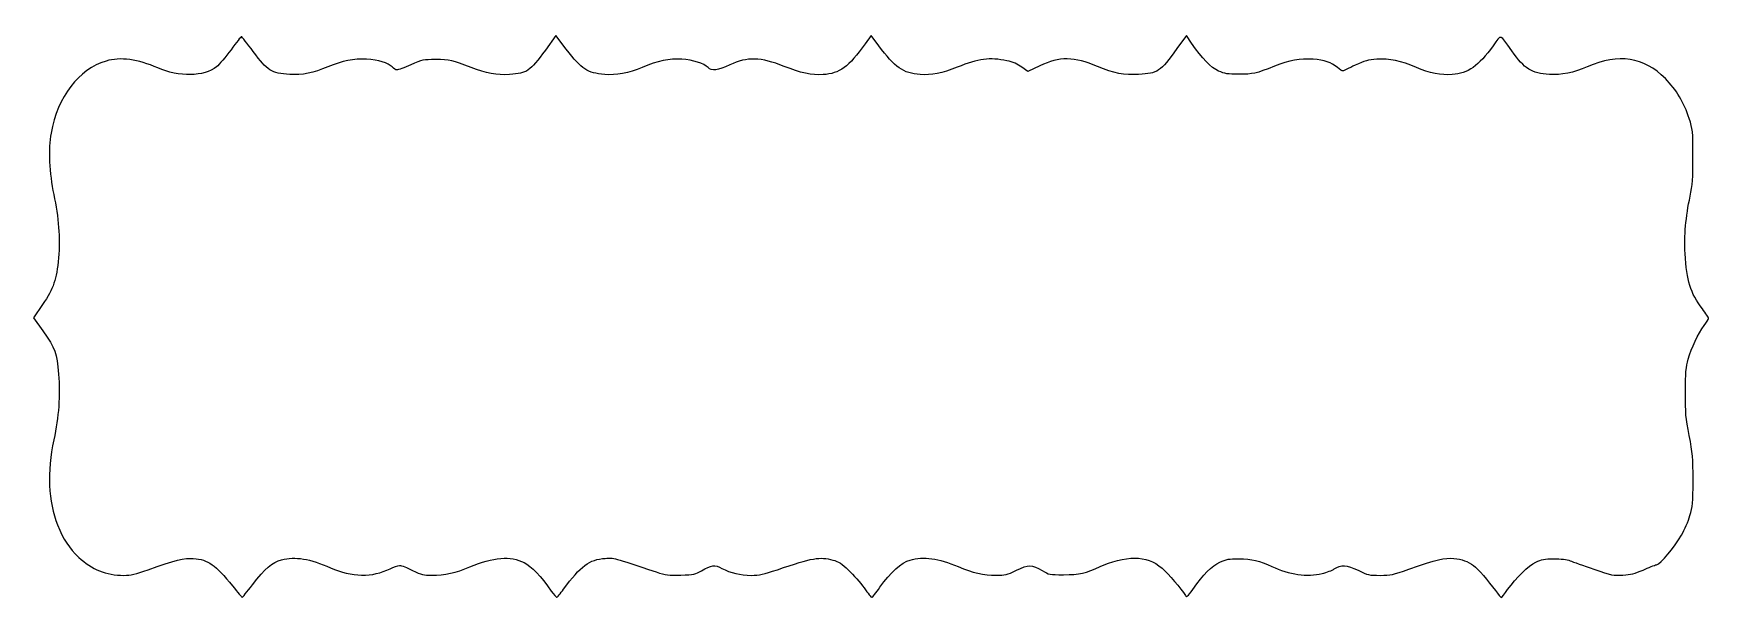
# Model space of a CAD drawing. Header units: centimetres. Extents: x -13.6 to 12.4, y -12.8 to -4.1.
import ezdxf

# ---------------------------------------------------------------- set-up
doc = ezdxf.new("R2010")
doc.units = ezdxf.units.CM
doc.header["$MEASUREMENT"] = 0
doc.layers.add('Layer 1', color=7, linetype='Continuous')

msp = doc.modelspace()

# ---------------------------------------------------------------- linework, layer by layer
at = {"layer": 'Layer 1'}
msp.add_open_spline([(-10.4745, -12.64124), (-10.74236, -12.3095), (-10.85155, -12.23289), (-11.08467, -12.2131), (-11.08467, -12.2131), (-11.21385, -12.20213), (-11.37732, -12.24324), (-11.78602, -12.38949), (-11.78602, -12.38949), (-11.98441, -12.46048), (-12.05202, -12.47601), (-12.16266, -12.47601), (-12.16266, -12.47601), (-12.43861, -12.47601), (-12.66307, -12.38639), (-12.86349, -12.1962), (-12.86349, -12.1962), (-13.01268, -12.05463), (-13.10352, -11.91525), (-13.19293, -11.69074), (-13.19293, -11.69074), (-13.3388, -11.32447), (-13.35879, -10.87197), (-13.25138, -10.36803), (-13.25138, -10.36803), (-13.1744, -10.00689), (-13.15061, -9.68387), (-13.17642, -9.35022), (-13.17642, -9.35022), (-13.20258, -9.01208), (-13.22424, -8.95221), (-13.41999, -8.67705), (-13.41999, -8.67705), (-13.41999, -8.67705), (-13.56641, -8.47122), (-13.56641, -8.47122), (-13.56641, -8.47122), (-13.56641, -8.47122), (-13.42576, -8.26503), (-13.42576, -8.26503), (-13.42576, -8.26503), (-13.25227, -8.01069), (-13.20832, -7.88193), (-13.17807, -7.53932), (-13.17807, -7.53932), (-13.15071, -7.22951), (-13.17421, -6.91598), (-13.25196, -6.55321), (-13.25196, -6.55321), (-13.32125, -6.22994), (-13.33837, -5.84128), (-13.29388, -5.6013), (-13.29388, -5.6013), (-13.18858, -5.03319), (-12.86447, -4.60754), (-12.44023, -4.48021), (-12.44023, -4.48021), (-12.21891, -4.41378), (-11.94517, -4.45042), (-11.63556, -4.58791), (-11.63556, -4.58791), (-11.30949, -4.7327), (-10.91706, -4.72473), (-10.72466, -4.56941), (-10.72466, -4.56941), (-10.68201, -4.53497), (-10.58036, -4.41563), (-10.49877, -4.3042), (-10.49877, -4.3042), (-10.41718, -4.19277), (-10.34432, -4.1016), (-10.33685, -4.1016), (-10.33685, -4.1016), (-10.32938, -4.1016), (-10.24686, -4.20542), (-10.15348, -4.33231), (-10.15348, -4.33231), (-9.93058, -4.63518), (-9.87792, -4.66812), (-9.58345, -4.68892), (-9.58345, -4.68892), (-9.39828, -4.702), (-9.21604, -4.66556), (-8.99423, -4.5711), (-8.99423, -4.5711), (-8.77093, -4.47601), (-8.59122, -4.44049), (-8.39485, -4.45265), (-8.39485, -4.45265), (-8.20347, -4.4645), (-8.06266, -4.50684), (-7.99768, -4.57208), (-7.99768, -4.57208), (-7.97197, -4.59789), (-7.93773, -4.61901), (-7.9216, -4.61901), (-7.9216, -4.61901), (-7.90547, -4.61901), (-7.80877, -4.5827), (-7.70672, -4.53833), (-7.70672, -4.53833), (-7.52826, -4.46073), (-7.51343, -4.45764), (-7.318, -4.45728), (-7.318, -4.45728), (-7.10057, -4.45689), (-7.06129, -4.4658), (-6.76942, -4.58174), (-6.76942, -4.58174), (-6.53503, -4.67484), (-6.37246, -4.70424), (-6.17245, -4.6897), (-6.17245, -4.6897), (-5.89796, -4.66973), (-5.86207, -4.64513), (-5.61665, -4.30866), (-5.61665, -4.30866), (-5.61665, -4.30866), (-5.45318, -4.08454), (-5.45318, -4.08454), (-5.45318, -4.08454), (-5.45318, -4.08454), (-5.29136, -4.29388), (-5.29136, -4.29388), (-5.29136, -4.29388), (-5.03994, -4.61913), (-4.97372, -4.66301), (-4.69509, -4.68907), (-4.69509, -4.68907), (-4.52114, -4.70533), (-4.32046, -4.66743), (-4.11145, -4.57882), (-4.11145, -4.57882), (-3.86652, -4.47499), (-3.69949, -4.44041), (-3.49773, -4.45175), (-3.49773, -4.45175), (-3.32465, -4.46149), (-3.15361, -4.51634), (-3.09017, -4.58245), (-3.09017, -4.58245), (-3.03505, -4.6399), (-2.9363, -4.62756), (-2.75205, -4.54019), (-2.75205, -4.54019), (-2.48022, -4.41128), (-2.2732, -4.41699), (-1.90727, -4.56351), (-1.90727, -4.56351), (-1.65422, -4.66483), (-1.48069, -4.70143), (-1.30256, -4.69107), (-1.30256, -4.69107), (-1.0468, -4.67618), (-0.90696, -4.57372), (-0.64892, -4.21217), (-0.64892, -4.21217), (-0.64892, -4.21217), (-0.55687, -4.0832), (-0.55687, -4.0832), (-0.55687, -4.0832), (-0.55687, -4.0832), (-0.43996, -4.24123), (-0.43996, -4.24123), (-0.43996, -4.24123), (-0.18997, -4.57916), (-0.05793, -4.67141), (0.2042, -4.69126), (0.2042, -4.69126), (0.37527, -4.70421), (0.54789, -4.66966), (0.77869, -4.57628), (0.77869, -4.57628), (1.1092, -4.44257), (1.28569, -4.41972), (1.55008, -4.47644), (1.55008, -4.47644), (1.64749, -4.49734), (1.71775, -4.52712), (1.78331, -4.57529), (1.78331, -4.57529), (1.78331, -4.57529), (1.87714, -4.64424), (1.87714, -4.64424), (1.87714, -4.64424), (1.87714, -4.64424), (2.06444, -4.5542), (2.06444, -4.5542), (2.06444, -4.5542), (2.36689, -4.40882), (2.59842, -4.41127), (2.95919, -4.56365), (2.95919, -4.56365), (3.21579, -4.67204), (3.36953, -4.70218), (3.59703, -4.68871), (3.59703, -4.68871), (3.89754, -4.67091), (3.92582, -4.65183), (4.19262, -4.28685), (4.19262, -4.28685), (4.19262, -4.28685), (4.34017, -4.08501), (4.34017, -4.08501), (4.34017, -4.08501), (4.34017, -4.08501), (4.42089, -4.2035), (4.42089, -4.2035), (4.42089, -4.2035), (4.58497, -4.44434), (4.71839, -4.58188), (4.84003, -4.63556), (4.84003, -4.63556), (4.93946, -4.67945), (4.97999, -4.68584), (5.1572, -4.68558), (5.1572, -4.68558), (5.37424, -4.68527), (5.415, -4.67597), (5.70579, -4.56046), (5.70579, -4.56046), (5.94128, -4.46692), (6.10253, -4.43794), (6.30544, -4.4527), (6.30544, -4.4527), (6.48915, -4.46606), (6.58504, -4.49861), (6.68528, -4.58162), (6.68528, -4.58162), (6.72417, -4.61382), (6.7625, -4.63756), (6.77045, -4.63438), (6.77045, -4.63438), (6.77841, -4.6312), (6.86418, -4.59114), (6.96105, -4.54537), (6.96105, -4.54537), (7.11066, -4.47467), (7.16096, -4.46067), (7.29515, -4.45236), (7.29515, -4.45236), (7.4918, -4.44018), (7.67286, -4.47778), (7.91028, -4.58011), (7.91028, -4.58011), (8.11684, -4.66913), (8.29259, -4.70427), (8.46569, -4.69116), (8.46569, -4.69116), (8.71591, -4.67222), (8.87278, -4.56172), (9.10272, -4.24244), (9.10272, -4.24244), (9.23401, -4.06015), (9.20201, -4.05154), (9.39318, -4.32053), (9.39318, -4.32053), (9.59727, -4.6077), (9.6926, -4.66765), (9.97933, -4.68916), (9.97933, -4.68916), (10.15475, -4.70231), (10.35955, -4.66111), (10.56497, -4.57134), (10.56497, -4.57134), (11.05578, -4.35683), (11.44027, -4.41479), (11.77767, -4.75413), (11.77767, -4.75413), (11.94769, -4.92513), (12.0681, -5.12665), (12.14922, -5.37596), (12.14922, -5.37596), (12.20288, -5.54089), (12.20538, -5.56647), (12.20643, -5.96045), (12.20643, -5.96045), (12.20736, -6.3123), (12.20095, -6.40324), (12.16253, -6.58326), (12.16253, -6.58326), (12.09537, -6.89788), (12.06885, -7.20081), (12.08453, -7.47402), (12.08453, -7.47402), (12.1091, -7.90195), (12.16507, -8.0814), (12.35265, -8.33367), (12.35265, -8.33367), (12.40484, -8.40385), (12.44763, -8.47057), (12.44774, -8.48192), (12.44774, -8.48192), (12.44786, -8.49328), (12.41852, -8.54292), (12.38256, -8.59223), (12.38256, -8.59223), (12.28579, -8.72487), (12.18345, -8.93929), (12.13407, -9.11283), (12.13407, -9.11283), (12.09695, -9.24326), (12.09027, -9.32047), (12.0893, -9.63024), (12.0893, -9.63024), (12.08828, -9.95358), (12.09484, -10.02868), (12.14784, -10.30096), (12.14784, -10.30096), (12.20136, -10.57591), (12.20752, -10.64815), (12.20752, -11.00043), (12.20752, -11.00043), (12.20752, -11.35414), (12.20284, -11.40855), (12.1605, -11.54659), (12.1605, -11.54659), (12.13464, -11.6309), (12.07543, -11.76726), (12.02893, -11.8496), (12.02893, -11.8496), (11.91687, -12.04801), (11.70925, -12.29469), (11.64065, -12.31093), (11.64065, -12.31093), (11.6115, -12.31783), (11.51721, -12.35502), (11.4311, -12.39356), (11.4311, -12.39356), (11.30418, -12.45038), (11.24461, -12.46529), (11.11637, -12.47229), (11.11637, -12.47229), (10.96553, -12.48052), (10.94477, -12.47628), (10.66855, -12.38085), (10.66855, -12.38085), (10.50925, -12.32581), (10.3425, -12.2665), (10.298, -12.24904), (10.298, -12.24904), (10.24315, -12.22753), (10.16132, -12.21766), (10.04402, -12.21842), (10.04402, -12.21842), (9.89819, -12.21936), (9.85462, -12.22749), (9.76707, -12.27011), (9.76707, -12.27011), (9.6507, -12.32677), (9.46181, -12.51084), (9.32834, -12.69765), (9.32834, -12.69765), (9.28036, -12.7648), (9.23577, -12.82001), (9.22925, -12.82035), (9.22925, -12.82035), (9.22272, -12.82068), (9.18158, -12.77174), (9.13782, -12.7116), (9.13782, -12.7116), (9.03206, -12.56627), (8.85823, -12.36677), (8.80018, -12.32411), (8.80018, -12.32411), (8.7096, -12.25756), (8.61889, -12.22522), (8.49119, -12.21398), (8.49119, -12.21398), (8.34338, -12.20096), (8.23395, -12.22734), (7.79506, -12.38182), (7.79506, -12.38182), (7.54835, -12.46865), (7.51333, -12.47601), (7.34673, -12.47601), (7.34673, -12.47601), (7.17534, -12.47601), (7.15769, -12.47199), (7.0048, -12.39803), (7.0048, -12.39803), (6.82514, -12.31113), (6.74039, -12.30623), (6.63549, -12.37668), (6.63549, -12.37668), (6.6038, -12.39796), (6.51879, -12.42999), (6.4466, -12.44784), (6.4466, -12.44784), (6.21468, -12.5052), (5.93656, -12.46594), (5.6647, -12.33747), (5.6647, -12.33747), (5.47605, -12.24832), (5.35037, -12.21874), (5.1572, -12.218), (5.1572, -12.218), (4.99715, -12.21739), (4.95988, -12.224), (4.85838, -12.27102), (4.85838, -12.27102), (4.73276, -12.3292), (4.60589, -12.45696), (4.43851, -12.69385), (4.43851, -12.69385), (4.3585, -12.80707), (4.34261, -12.82074), (4.32468, -12.79172), (4.32468, -12.79172), (4.25588, -12.68033), (4.06067, -12.45199), (3.96093, -12.36624), (3.96093, -12.36624), (3.83079, -12.25436), (3.70441, -12.20772), (3.53133, -12.20772), (3.53133, -12.20772), (3.39386, -12.20772), (3.14948, -12.26766), (3.00059, -12.33789), (3.00059, -12.33789), (2.77989, -12.442), (2.6765, -12.46531), (2.43297, -12.46589), (2.43297, -12.46589), (2.21252, -12.46642), (2.20555, -12.46509), (2.09819, -12.40224), (2.09819, -12.40224), (1.93392, -12.30606), (1.89063, -12.30554), (1.69944, -12.39742), (1.69944, -12.39742), (1.55139, -12.46857), (1.52169, -12.47599), (1.38587, -12.47573), (1.38587, -12.47573), (1.19156, -12.47536), (1.01741, -12.43565), (0.79398, -12.34076), (0.79398, -12.34076), (0.48537, -12.2097), (0.25972, -12.17873), (0.04714, -12.23827), (0.04714, -12.23827), (-0.08753, -12.27599), (-0.25543, -12.42815), (-0.42066, -12.66221), (-0.42066, -12.66221), (-0.4818, -12.74881), (-0.53839, -12.81995), (-0.54643, -12.8203), (-0.54643, -12.8203), (-0.55447, -12.82066), (-0.60881, -12.75412), (-0.66717, -12.67244), (-0.66717, -12.67244), (-0.72554, -12.59075), (-0.83325, -12.46646), (-0.90653, -12.39624), (-0.90653, -12.39624), (-1.01444, -12.29282), (-1.06073, -12.26278), (-1.15012, -12.23814), (-1.15012, -12.23814), (-1.35399, -12.18195), (-1.46875, -12.20188), (-2.01325, -12.38805), (-2.01325, -12.38805), (-2.23037, -12.46229), (-2.2936, -12.47601), (-2.41845, -12.47601), (-2.41845, -12.47601), (-2.58578, -12.47601), (-2.74555, -12.43791), (-2.8756, -12.36698), (-2.8756, -12.36698), (-2.98262, -12.30862), (-3.04282, -12.31554), (-3.19136, -12.4033), (-3.19136, -12.4033), (-3.28766, -12.4602), (-3.31038, -12.46512), (-3.51016, -12.4723), (-3.51016, -12.4723), (-3.70857, -12.47944), (-3.73854, -12.4756), (-3.8962, -12.42281), (-3.8962, -12.42281), (-4.5789, -12.19425), (-4.54705, -12.20273), (-4.68683, -12.21224), (-4.68683, -12.21224), (-4.93269, -12.22895), (-5.07117, -12.33111), (-5.33249, -12.68852), (-5.33249, -12.68852), (-5.38526, -12.76069), (-5.434, -12.82001), (-5.4408, -12.82034), (-5.4408, -12.82034), (-5.44759, -12.82068), (-5.48507, -12.77568), (-5.52407, -12.72034), (-5.52407, -12.72034), (-5.68451, -12.49272), (-5.83664, -12.33277), (-5.94591, -12.27682), (-5.94591, -12.27682), (-6.15546, -12.16954), (-6.42755, -12.19134), (-6.78763, -12.34426), (-6.78763, -12.34426), (-7.00307, -12.43575), (-7.18115, -12.47522), (-7.38064, -12.47568), (-7.38064, -12.47568), (-7.50964, -12.47598), (-7.54055, -12.46807), (-7.67882, -12.39936), (-7.67882, -12.39936), (-7.76366, -12.3572), (-7.8544, -12.3227), (-7.88047, -12.3227), (-7.88047, -12.3227), (-7.90653, -12.3227), (-7.97347, -12.3456), (-8.02921, -12.37359), (-8.02921, -12.37359), (-8.30199, -12.51055), (-8.62477, -12.50558), (-8.95181, -12.35939), (-8.95181, -12.35939), (-9.27202, -12.21626), (-9.50556, -12.17808), (-9.71297, -12.23495), (-9.71297, -12.23495), (-9.86207, -12.27583), (-9.96485, -12.36382), (-10.16696, -12.62362), (-10.16696, -12.62362), (-10.25139, -12.73215), (-10.32248, -12.82095), (-10.32493, -12.82095), (-10.32493, -12.82095), (-10.32738, -12.82095), (-10.39469, -12.74008), (-10.4745, -12.64124)], degree=3, knots=[0, 0, 0, 0, 0.00724638, 0.00724638, 0.00724638, 0.00724638, 0.01449275, 0.01449275, 0.01449275, 0.01449275, 0.02173913, 0.02173913, 0.02173913, 0.02173913, 0.02898551, 0.02898551, 0.02898551, 0.02898551, 0.03623188, 0.03623188, 0.03623188, 0.03623188, 0.04347826, 0.04347826, 0.04347826, 0.04347826, 0.05072464, 0.05072464, 0.05072464, 0.05072464, 0.05797101, 0.05797101, 0.05797101, 0.05797101, 0.06521739, 0.06521739, 0.06521739, 0.06521739, 0.07246377, 0.07246377, 0.07246377, 0.07246377, 0.07971014, 0.07971014, 0.07971014, 0.07971014, 0.08695652, 0.08695652, 0.08695652, 0.08695652, 0.0942029, 0.0942029, 0.0942029, 0.0942029, 0.10144928, 0.10144928, 0.10144928, 0.10144928, 0.10869565, 0.10869565, 0.10869565, 0.10869565, 0.11594203, 0.11594203, 0.11594203, 0.11594203, 0.12318841, 0.12318841, 0.12318841, 0.12318841, 0.13043478, 0.13043478, 0.13043478, 0.13043478, 0.13768116, 0.13768116, 0.13768116, 0.13768116, 0.14492754, 0.14492754, 0.14492754, 0.14492754, 0.15217391, 0.15217391, 0.15217391, 0.15217391, 0.15942029, 0.15942029, 0.15942029, 0.15942029, 0.16666667, 0.16666667, 0.16666667, 0.16666667, 0.17391304, 0.17391304, 0.17391304, 0.17391304, 0.18115942, 0.18115942, 0.18115942, 0.18115942, 0.1884058, 0.1884058, 0.1884058, 0.1884058, 0.19565217, 0.19565217, 0.19565217, 0.19565217, 0.20289855, 0.20289855, 0.20289855, 0.20289855, 0.21014493, 0.21014493, 0.21014493, 0.21014493, 0.2173913, 0.2173913, 0.2173913, 0.2173913, 0.22463768, 0.22463768, 0.22463768, 0.22463768, 0.23188406, 0.23188406, 0.23188406, 0.23188406, 0.23913043, 0.23913043, 0.23913043, 0.23913043, 0.24637681, 0.24637681, 0.24637681, 0.24637681, 0.25362319, 0.25362319, 0.25362319, 0.25362319, 0.26086957, 0.26086957, 0.26086957, 0.26086957, 0.26811594, 0.26811594, 0.26811594, 0.26811594, 0.27536232, 0.27536232, 0.27536232, 0.27536232, 0.2826087, 0.2826087, 0.2826087, 0.2826087, 0.28985507, 0.28985507, 0.28985507, 0.28985507, 0.29710145, 0.29710145, 0.29710145, 0.29710145, 0.30434783, 0.30434783, 0.30434783, 0.30434783, 0.3115942, 0.3115942, 0.3115942, 0.3115942, 0.31884058, 0.31884058, 0.31884058, 0.31884058, 0.32608696, 0.32608696, 0.32608696, 0.32608696, 0.33333333, 0.33333333, 0.33333333, 0.33333333, 0.34057971, 0.34057971, 0.34057971, 0.34057971, 0.34782609, 0.34782609, 0.34782609, 0.34782609, 0.35507246, 0.35507246, 0.35507246, 0.35507246, 0.36231884, 0.36231884, 0.36231884, 0.36231884, 0.36956522, 0.36956522, 0.36956522, 0.36956522, 0.37681159, 0.37681159, 0.37681159, 0.37681159, 0.38405797, 0.38405797, 0.38405797, 0.38405797, 0.39130435, 0.39130435, 0.39130435, 0.39130435, 0.39855072, 0.39855072, 0.39855072, 0.39855072, 0.4057971, 0.4057971, 0.4057971, 0.4057971, 0.41304348, 0.41304348, 0.41304348, 0.41304348, 0.42028986, 0.42028986, 0.42028986, 0.42028986, 0.42753623, 0.42753623, 0.42753623, 0.42753623, 0.43478261, 0.43478261, 0.43478261, 0.43478261, 0.44202899, 0.44202899, 0.44202899, 0.44202899, 0.44927536, 0.44927536, 0.44927536, 0.44927536, 0.45652174, 0.45652174, 0.45652174, 0.45652174, 0.46376812, 0.46376812, 0.46376812, 0.46376812, 0.47101449, 0.47101449, 0.47101449, 0.47101449, 0.47826087, 0.47826087, 0.47826087, 0.47826087, 0.48550725, 0.48550725, 0.48550725, 0.48550725, 0.49275362, 0.49275362, 0.49275362, 0.49275362, 0.5, 0.5, 0.5, 0.5, 0.50724638, 0.50724638, 0.50724638, 0.50724638, 0.51449275, 0.51449275, 0.51449275, 0.51449275, 0.52173913, 0.52173913, 0.52173913, 0.52173913, 0.52898551, 0.52898551, 0.52898551, 0.52898551, 0.53623188, 0.53623188, 0.53623188, 0.53623188, 0.54347826, 0.54347826, 0.54347826, 0.54347826, 0.55072464, 0.55072464, 0.55072464, 0.55072464, 0.55797101, 0.55797101, 0.55797101, 0.55797101, 0.56521739, 0.56521739, 0.56521739, 0.56521739, 0.57246377, 0.57246377, 0.57246377, 0.57246377, 0.57971014, 0.57971014, 0.57971014, 0.57971014, 0.58695652, 0.58695652, 0.58695652, 0.58695652, 0.5942029, 0.5942029, 0.5942029, 0.5942029, 0.60144928, 0.60144928, 0.60144928, 0.60144928, 0.60869565, 0.60869565, 0.60869565, 0.60869565, 0.61594203, 0.61594203, 0.61594203, 0.61594203, 0.62318841, 0.62318841, 0.62318841, 0.62318841, 0.63043478, 0.63043478, 0.63043478, 0.63043478, 0.63768116, 0.63768116, 0.63768116, 0.63768116, 0.64492754, 0.64492754, 0.64492754, 0.64492754, 0.65217391, 0.65217391, 0.65217391, 0.65217391, 0.65942029, 0.65942029, 0.65942029, 0.65942029, 0.66666667, 0.66666667, 0.66666667, 0.66666667, 0.67391304, 0.67391304, 0.67391304, 0.67391304, 0.68115942, 0.68115942, 0.68115942, 0.68115942, 0.6884058, 0.6884058, 0.6884058, 0.6884058, 0.69565217, 0.69565217, 0.69565217, 0.69565217, 0.70289855, 0.70289855, 0.70289855, 0.70289855, 0.71014493, 0.71014493, 0.71014493, 0.71014493, 0.7173913, 0.7173913, 0.7173913, 0.7173913, 0.72463768, 0.72463768, 0.72463768, 0.72463768, 0.73188406, 0.73188406, 0.73188406, 0.73188406, 0.73913043, 0.73913043, 0.73913043, 0.73913043, 0.74637681, 0.74637681, 0.74637681, 0.74637681, 0.75362319, 0.75362319, 0.75362319, 0.75362319, 0.76086957, 0.76086957, 0.76086957, 0.76086957, 0.76811594, 0.76811594, 0.76811594, 0.76811594, 0.77536232, 0.77536232, 0.77536232, 0.77536232, 0.7826087, 0.7826087, 0.7826087, 0.7826087, 0.78985507, 0.78985507, 0.78985507, 0.78985507, 0.79710145, 0.79710145, 0.79710145, 0.79710145, 0.80434783, 0.80434783, 0.80434783, 0.80434783, 0.8115942, 0.8115942, 0.8115942, 0.8115942, 0.81884058, 0.81884058, 0.81884058, 0.81884058, 0.82608696, 0.82608696, 0.82608696, 0.82608696, 0.83333333, 0.83333333, 0.83333333, 0.83333333, 0.84057971, 0.84057971, 0.84057971, 0.84057971, 0.84782609, 0.84782609, 0.84782609, 0.84782609, 0.85507246, 0.85507246, 0.85507246, 0.85507246, 0.86231884, 0.86231884, 0.86231884, 0.86231884, 0.86956522, 0.86956522, 0.86956522, 0.86956522, 0.87681159, 0.87681159, 0.87681159, 0.87681159, 0.88405797, 0.88405797, 0.88405797, 0.88405797, 0.89130435, 0.89130435, 0.89130435, 0.89130435, 0.89855072, 0.89855072, 0.89855072, 0.89855072, 0.9057971, 0.9057971, 0.9057971, 0.9057971, 0.91304348, 0.91304348, 0.91304348, 0.91304348, 0.92028986, 0.92028986, 0.92028986, 0.92028986, 0.92753623, 0.92753623, 0.92753623, 0.92753623, 0.93478261, 0.93478261, 0.93478261, 0.93478261, 0.94202899, 0.94202899, 0.94202899, 0.94202899, 0.94927536, 0.94927536, 0.94927536, 0.94927536, 0.95652174, 0.95652174, 0.95652174, 0.95652174, 0.96376812, 0.96376812, 0.96376812, 0.96376812, 0.97101449, 0.97101449, 0.97101449, 0.97101449, 0.97826087, 0.97826087, 0.97826087, 0.97826087, 0.98550725, 0.98550725, 0.98550725, 0.98550725, 1, 1, 1, 1], dxfattribs=at)

doc.saveas('drawing.dxf')
